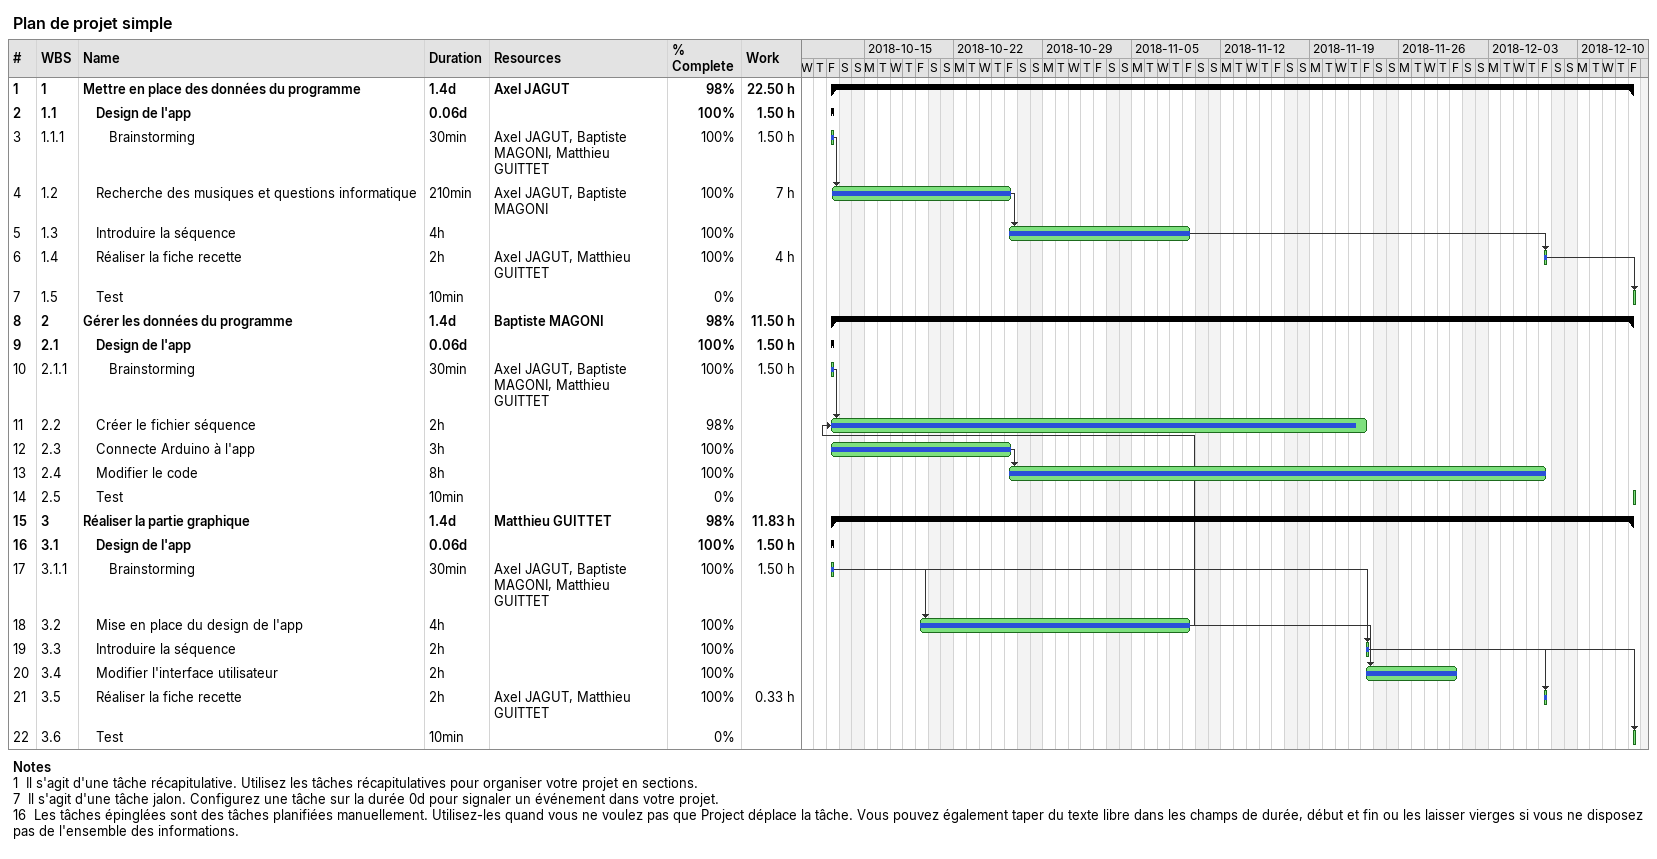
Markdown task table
Plan de projet simple

| ID | WBS | Task | Duration | Start | Finish | Predecessors | Resources | % complete | Work (h) |
|---|---|---|---|---|---|---|---|---|---|
| 1 | 1 | **Mettre en place des données du programme** | 1.4d | 2018-10-12 | 2018-12-14 |  | Axel JAGUT | 98 | 22.50 |
| 2 | 1.1 | **Design de l'app** | 0.06d | 2018-10-12 | 2018-10-12 |  |  | 100 | 1.50 |
| 3 | 1.1.1 | Brainstorming | 30min | 2018-10-12 | 2018-10-12 |  | Axel JAGUT, Baptiste MAGONI, Matthieu GUITTET | 100 | 1.50 |
| 4 | 1.2 | Recherche des musiques et questions informatique | 210min | 2018-10-12 | 2018-10-26 | 3 | Axel JAGUT, Baptiste MAGONI | 100 | 7 |
| 5 | 1.3 | Introduire la séquence | 4h | 2018-10-26 | 2018-11-09 | 4 |  | 100 |  |
| 6 | 1.4 | Réaliser la fiche recette | 2h | 2018-12-07 | 2018-12-07 | 5 | Axel JAGUT, Matthieu GUITTET | 100 | 4 |
| 7 | 1.5 | Test | 10min | 2018-12-14 | 2018-12-14 | 6 |  | 0 |  |
| 8 | 2 | **Gérer les données du programme** | 1.4d | 2018-10-12 | 2018-12-14 |  | Baptiste MAGONI | 98 | 11.50 |
| 9 | 2.1 | **Design de l'app** | 0.06d | 2018-10-12 | 2018-10-12 |  |  | 100 | 1.50 |
| 10 | 2.1.1 | Brainstorming | 30min | 2018-10-12 | 2018-10-12 |  | Axel JAGUT, Baptiste MAGONI, Matthieu GUITTET | 100 | 1.50 |
| 11 | 2.2 | Créer le fichier séquence | 2h | 2018-10-12 | 2018-11-23 | 10, 18 |  | 98 |  |
| 12 | 2.3 | Connecte Arduino à l'app | 3h | 2018-10-12 | 2018-10-26 |  |  | 100 |  |
| 13 | 2.4 | Modifier le code | 8h | 2018-10-26 | 2018-12-07 | 12 |  | 100 |  |
| 14 | 2.5 | Test | 10min | 2018-12-14 | 2018-12-14 |  |  | 0 |  |
| 15 | 3 | **Réaliser la partie graphique** | 1.4d | 2018-10-12 | 2018-12-14 |  | Matthieu GUITTET | 98 | 11.83 |
| 16 | 3.1 | **Design de l'app** | 0.06d | 2018-10-12 | 2018-10-12 |  |  | 100 | 1.50 |
| 17 | 3.1.1 | Brainstorming | 30min | 2018-10-12 | 2018-10-12 |  | Axel JAGUT, Baptiste MAGONI, Matthieu GUITTET | 100 | 1.50 |
| 18 | 3.2 | Mise en place du design de l'app | 4h | 2018-10-19 | 2018-11-09 | 17 |  | 100 |  |
| 19 | 3.3 | Introduire la séquence | 2h | 2018-11-23 | 2018-11-23 | 17 |  | 100 |  |
| 20 | 3.4 | Modifier l'interface utilisateur | 2h | 2018-11-23 | 2018-11-30 | 18 |  | 100 |  |
| 21 | 3.5 | Réaliser la fiche recette | 2h | 2018-12-07 | 2018-12-07 | 19 | Axel JAGUT, Matthieu GUITTET | 100 | 0.33 |
| 22 | 3.6 | Test | 10min | 2018-12-14 | 2018-12-14 | 19 |  | 0 |  |

Notes
- 1: Il s'agit d'une tâche récapitulative. Utilisez les tâches récapitulatives pour organiser votre projet en sections.
- 7: Il s'agit d'une tâche jalon. Configurez une tâche sur la durée 0d pour signaler un événement dans votre projet.
- 16: Les tâches épinglées sont des tâches planifiées manuellement. Utilisez-les quand vous ne voulez pas que Project déplace la tâche. Vous pouvez également taper du texte libre dans les champs de durée, début et fin ou les laisser vierges si vous ne disposez pas de l'ensemble des informations.
